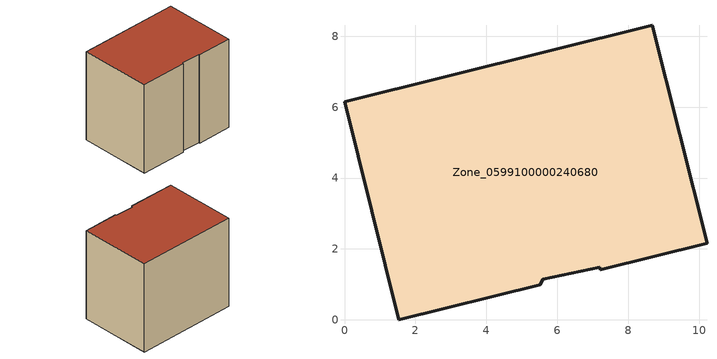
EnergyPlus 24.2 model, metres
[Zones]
Zone_0599100000240680
 floor ground (C_G): 7.2,1.48 5.59,1.15 5.53,0.99 1.53,0 0,6.15 8.68,8.31 10.22,2.16 7.22,1.41 z0
 wall outside (C_F): 7.22,1.41 10.22,2.16 8.68,8.31 0,6.15 1.53,0 5.53,0.99 5.59,1.15 7.2,1.48 7.22,1.41 z0:8.07
 roof outside (C_R): 5.59,1.15 7.2,1.48 7.22,1.41 10.22,2.16 8.68,8.31 0,6.15 1.53,0 5.53,0.99 z8.07
[BUILDING]
Pand.0599100000240680: North Axis=0; Terrain=City; Loads Convergence Tolerance Value=0.04; Temperature Convergence Tolerance Value=0.4; Solar Distribution=FullExterior; Maximum Number of Warmup Days=25; Minimum Number of Warmup Days=1
[Site:Location]
Rotterdam.The.Hague.AP_ZH_NLD Design_Conditions: Latitude=51.96; Longitude=4.45; Time Zone=1; Elevation=-4.5
[SITE:GROUNDTEMPERATURE:BUILDINGSURFACE]
18, 18, 18, 18, 18, 18, 18, 18, 18, 18, 18, 18
[MATERIAL] Thermal Absorptance=0.9; Solar Absorptance=0.7; Visible Absorptance=0.7
Name | Roughness | Thickness | Conductivity | Density | Specific Heat
G.TC.1965-1974 | MediumSmooth | 0.15 | 0.882353 | 540 | 1210
F.TC.1965-1974 | Rough | 0.3 | 0.697674 | 1920 | 840
R.TC.1965-1974 | MediumRough | 0.2 | 0.232558 | 1500 | 1000
[CONSTRUCTION]
C_G: G.TC.1965-1974
C_F: F.TC.1965-1974
C_R: R.TC.1965-1974
[ZONE]
Zone_0599100000240680: Type=1; Multiplier=1; Ceiling Height=Autocalculate; Volume=Autocalculate; Floor Area=autocalculate; Part of Total Floor Area=Yes
[ZONEINFILTRATION:DESIGNFLOWRATE]
Infil_Zone_0599100000240680: Zone or ZoneList or Space or SpaceList=Zone_0599100000240680; Schedule=AlwaysOn; Design Flow Rate Calculation Method=Flow/Area; Flow Rate per Floor Area=0.003; Constant Term Coefficient=1; Temperature Term Coefficient=0; Velocity Term Coefficient=0; Velocity Squared Term Coefficient=0
[HVACTEMPLATE:ZONE:IDEALLOADSAIRSYSTEM]
Zone_0599100000240680: Maximum Heating Supply Air Temperature=50; Minimum Cooling Supply Air Temperature=13; Maximum Heating Supply Air Humidity Ratio=0.0156; Minimum Cooling Supply Air Humidity Ratio=0.0077; Heating Limit=NoLimit; Cooling Limit=NoLimit; Dehumidification Control Type=ConstantSensibleHeatRatio; Cooling Sensible Heat Ratio=0.7; Dehumidification Setpoint=60; Humidification Control Type=None; Humidification Setpoint=30; Outdoor Air Method=None; Outdoor Air Flow Rate per Person=0.00944; Outdoor Air Flow Rate per Zone Floor Area=0; Outdoor Air Flow Rate per Zone=0; Demand Controlled Ventilation Type=None; Outdoor Air Economizer Type=NoEconomizer; Heat Recovery Type=None; Sensible Heat Recovery Effectiveness=0.7; Latent Heat Recovery Effectiveness=0.65
[ZONECONTROL:THERMOSTAT]
ThermostatControl_Zone_0599100000240680: Zone or ZoneList=Zone_0599100000240680; Control Type Schedule=DualSetpointControlType; Control 1=Thermostat_Zone_0599100000240680; Temperature Difference Between Cutout And Setpoint=0
[THERMOSTATSETPOINT:DUALSETPOINT]
Thermostat_Zone_0599100000240680: Heating Setpoint Temperature Schedule=HeatingSetpoint_Zone_0599100000240680; Cooling Setpoint Temperature Schedule=CoolingSetpoint_Zone_0599100000240680
[SCHEDULE:COMPACT]
HeatingSetpoint_Zone_0599100000240680: Through: 12/31, For: AllDays, Until: 24:00, 21
CoolingSetpoint_Zone_0599100000240680: Through: 12/31, For: AllDays, Until: 24:00, 24
DualSetpointControlType: Through: 12/31, For: AllDays, Until: 24:00, 4
AlwaysOn: Through: 12/31, For: AllDays, Until: 24:00, 1
